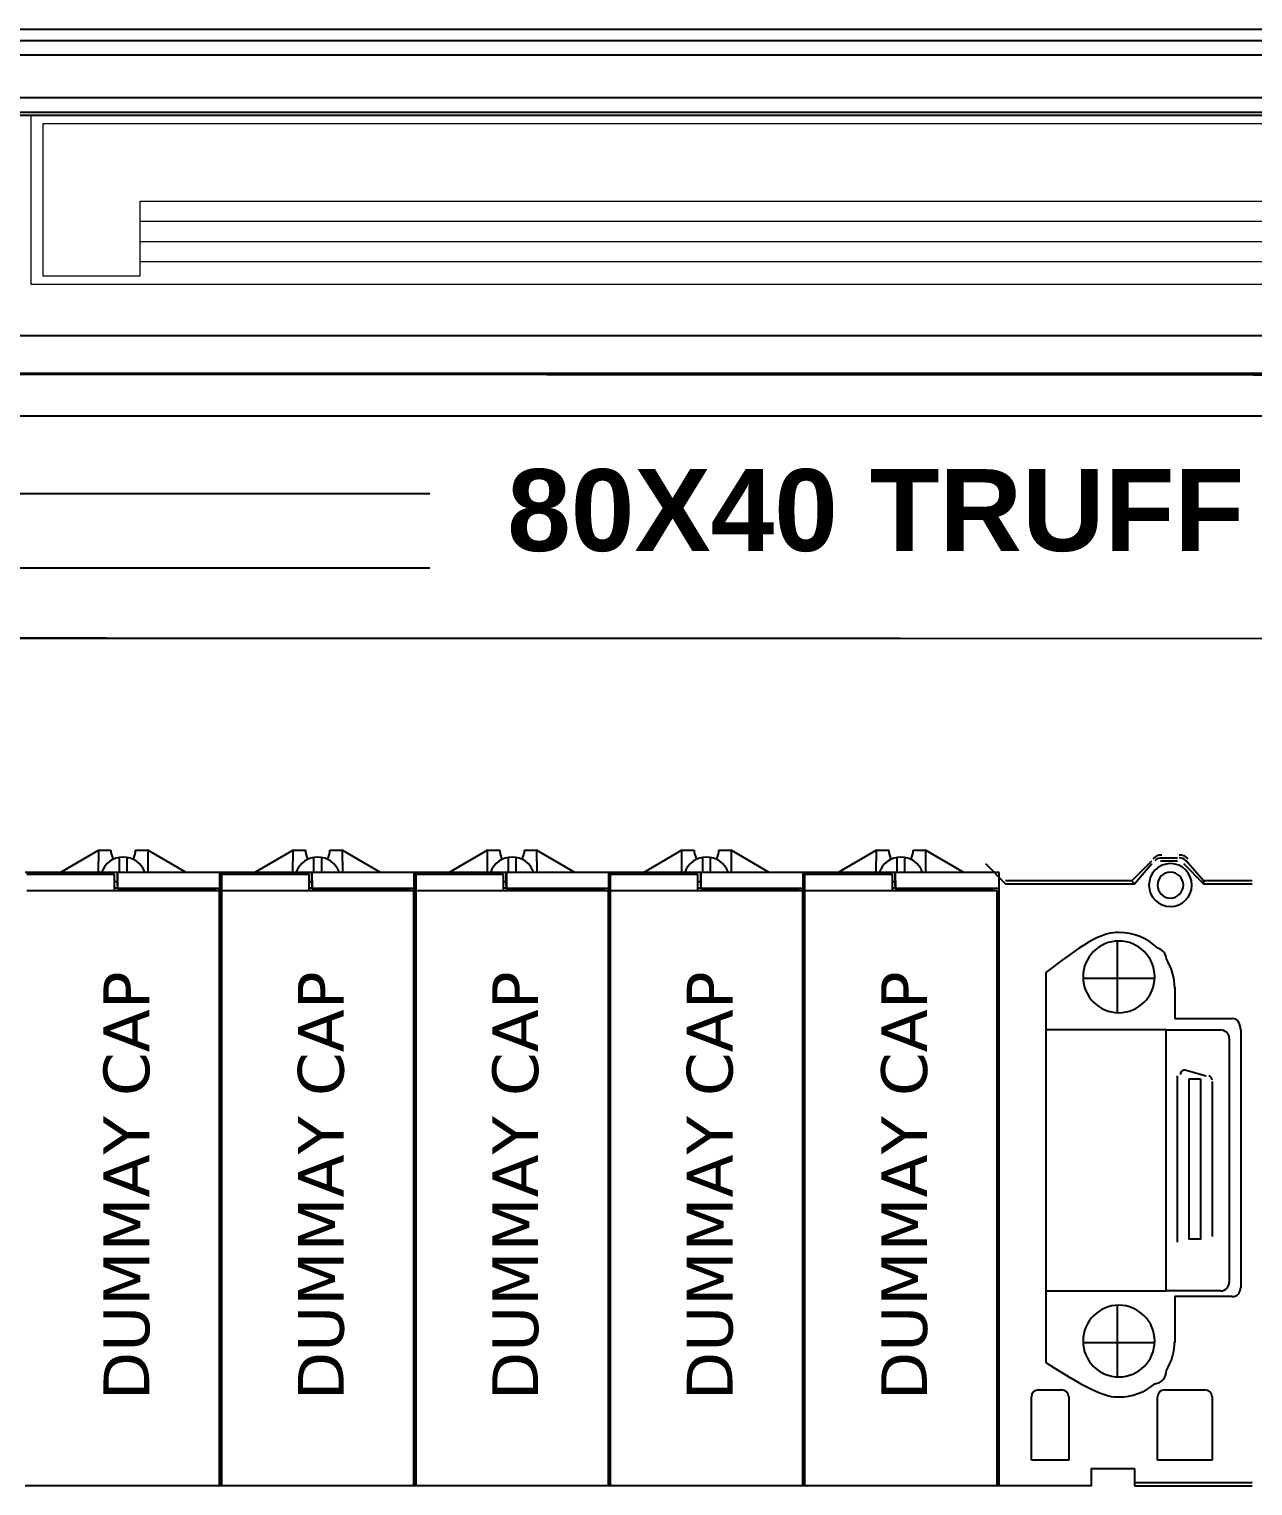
# Model space of a CAD drawing. Header units: inches. Extents: x 100535554 to 201081702, y 63708552 to 127420865.
# Drawn here: x 100541724.16 to 100541763.94, y 63710565.42 to 63710612.76 of the extents above; entities that cross this region are included whole.
import ezdxf
from ezdxf.enums import TextEntityAlignment as Align

# ---------------------------------------------------------------- set-up
doc = ezdxf.new("R2010")
doc.units = ezdxf.units.IN
doc.header["$MEASUREMENT"] = 0
doc.styles.add('Anivesh 1', font='verdana.ttf', dxfattribs={"height": 5})
doc.styles.add('Arial$101H0', font='arialbd.ttf')

# ---------------------------------------------------------------- blocks, each defined once
blk = doc.blocks.new('A$C460B382D')
at = {"color": 7, "linetype": 'Continuous'}
for p, q in [((140, 103.6), (133.76, 100)), ((139.97, 100), (140, 103.6)), ((140, 103.6), (142, 103.6)), ((142, 103.6), (142, 103.22)), ((142, 103.22), (142.34, 102.11)), ((143.4, 100), (143.4, 102.45)), ((144.6, 102.45), (144.6, 100)), ((145.66, 102.11), (146, 103.22)), ((146, 103.22), (146, 103.6)), ((146, 103.6), (148, 103.6)), ((148, 103.6), (148.03, 100)), ((154.24, 100), (148, 103.6)), ((171.7, 103.6), (165.46, 100)), ((171.67, 100), (171.7, 103.6)), ((171.7, 103.6), (173.7, 103.6)), ((173.7, 103.6), (173.7, 103.22)), ((173.7, 103.22), (174.04, 102.11)), ((175.1, 100), (175.1, 102.45)), ((176.3, 102.45), (176.3, 100)), ((177.36, 102.11), (177.7, 103.22)), ((177.7, 103.22), (177.7, 103.6)), ((177.7, 103.6), (179.7, 103.6)), ((179.7, 103.6), (179.73, 100)), ((185.94, 100), (179.7, 103.6)), ((203.4, 103.6), (197.16, 100)), ((203.37, 100), (203.4, 103.6)), ((203.4, 103.6), (205.4, 103.6)), ((205.4, 103.6), (205.4, 103.22)), ((205.4, 103.22), (205.74, 102.11)), ((206.8, 100), (206.8, 102.45)), ((208, 102.45), (208, 100)), ((209.06, 102.11), (209.4, 103.22)), ((209.4, 103.22), (209.4, 103.6)), ((209.4, 103.6), (211.4, 103.6)), ((211.4, 103.6), (211.43, 100)), ((217.64, 100), (211.4, 103.6)), ((235.1, 103.6), (228.86, 100)), ((235.07, 100), (235.1, 103.6)), ((235.1, 103.6), (237.1, 103.6)), ((237.1, 103.6), (237.1, 103.22)), ((237.1, 103.22), (237.44, 102.11)), ((238.5, 100), (238.5, 102.45)), ((239.7, 102.45), (239.7, 100)), ((240.76, 102.11), (241.1, 103.22)), ((241.1, 103.22), (241.1, 103.6)), ((241.1, 103.6), (243.1, 103.6)), ((243.1, 103.6), (243.13, 100)), ((249.34, 100), (243.1, 103.6)), ((266.8, 103.6), (260.56, 100)), ((266.77, 100), (266.8, 103.6)), ((266.8, 103.6), (268.8, 103.6)), ((268.8, 103.6), (268.8, 103.22)), ((268.8, 103.22), (269.14, 102.11)), ((270.2, 100), (270.2, 102.45)), ((271.4, 102.45), (271.4, 100)), ((272.46, 102.11), (272.8, 103.22)), ((272.8, 103.22), (272.8, 103.6)), ((272.8, 103.6), (274.8, 103.6)), ((274.8, 103.6), (274.83, 100)), ((281.04, 100), (274.8, 103.6)), ((143.05, 100), (128, 100)), ((143.05, 98.28), (143.05, 100)), ((143.07, 100), (143.09, 97.44)), ((160, 100), (143.07, 100)), ((159.7, 100), (159.7, 84.34)), ((174.75, 100), (159.7, 100)), ((160, 84.34), (160, 100)), ((174.75, 98.28), (174.75, 100)), ((174.77, 100), (174.79, 97.44)), ((191.7, 100), (174.77, 100)), ((191.4, 100), (191.4, 84.34)), ((206.45, 100), (191.4, 100)), ((191.7, 84.34), (191.7, 100)), ((206.45, 98.28), (206.45, 100)), ((206.47, 100), (206.49, 97.44)), ((223.4, 100), (206.47, 100)), ((223.1, 100), (223.1, 84.34)), ((238.15, 100), (223.1, 100)), ((223.4, 84.34), (223.4, 100)), ((238.15, 98.28), (238.15, 100)), ((238.17, 100), (238.19, 97.44)), ((255.1, 100), (238.17, 100)), ((254.8, 100), (254.8, 84.34)), ((269.85, 100), (254.8, 100)), ((255.1, 84.34), (255.1, 100)), ((269.85, 98.28), (269.85, 100)), ((269.87, 100), (269.89, 97.44)), ((286.8, 100), (269.87, 100)), ((286.8, 84.34), (286.8, 100)), ((128.3, 99.7), (142.6, 99.7)), ((142.6, 97.05), (142.6, 99.7)), ((142.6, 98.51), (143.05, 98.51)), ((142.6, 97.47), (143.05, 97.47)), ((143.05, 97.86), (143.05, 98.28)), ((143.05, 97.86), (143.05, 97.4)), ((143.09, 97.44), (143.05, 97.4)), ((143.05, 97.4), (158.95, 97.4)), ((143.09, 97.44), (160, 97.44)), ((157.68, 97.4), (157.68, 97.05)), ((158.15, 97.4), (158.15, 97.05)), ((158.95, 97.41), (158.95, 97.05)), ((158.95, 97.41), (160, 97.41)), ((159.7, 98.28), (160, 98.28)), ((160, 99.7), (160, 0)), ((160, 99.7), (174.3, 99.7)), ((174.3, 97.05), (174.3, 99.7)), ((174.3, 98.51), (174.75, 98.51)), ((174.3, 97.47), (174.75, 97.47)), ((174.75, 97.86), (174.75, 98.28)), ((174.75, 97.86), (174.75, 97.4)), ((174.79, 97.44), (174.75, 97.4)), ((174.75, 97.4), (190.65, 97.4)), ((174.79, 97.44), (191.7, 97.44)), ((189.38, 97.4), (189.38, 97.05)), ((189.85, 97.4), (189.85, 97.05)), ((190.65, 97.41), (190.65, 97.05)), ((190.65, 97.41), (191.7, 97.41)), ((191.4, 98.28), (191.7, 98.28)), ((191.7, 99.7), (191.7, 0)), ((191.7, 99.7), (206, 99.7)), ((206, 97.05), (206, 99.7)), ((206, 98.51), (206.45, 98.51)), ((206, 97.47), (206.45, 97.47)), ((206.45, 97.86), (206.45, 98.28)), ((206.45, 97.86), (206.45, 97.4)), ((206.49, 97.44), (206.45, 97.4)), ((206.45, 97.4), (222.35, 97.4)), ((206.49, 97.44), (223.4, 97.44)), ((221.08, 97.4), (221.08, 97.05)), ((221.55, 97.4), (221.55, 97.05)), ((222.35, 97.41), (222.35, 97.05)), ((222.35, 97.41), (223.4, 97.41)), ((223.1, 98.28), (223.4, 98.28)), ((223.4, 99.7), (223.4, 0)), ((223.4, 99.7), (237.7, 99.7)), ((237.7, 97.05), (237.7, 99.7)), ((237.7, 98.51), (238.15, 98.51)), ((237.7, 97.47), (238.15, 97.47)), ((238.15, 97.86), (238.15, 98.28)), ((238.15, 97.86), (238.15, 97.4)), ((238.19, 97.44), (238.15, 97.4)), ((238.15, 97.4), (254.05, 97.4)), ((238.19, 97.44), (255.1, 97.44)), ((252.78, 97.4), (252.78, 97.05)), ((253.25, 97.4), (253.25, 97.05)), ((254.05, 97.41), (254.05, 97.05)), ((254.05, 97.41), (255.1, 97.41)), ((254.8, 98.28), (255.1, 98.28)), ((255.1, 99.7), (255.1, 0)), ((255.1, 99.7), (269.4, 99.7)), ((269.4, 97.05), (269.4, 99.7)), ((269.4, 98.51), (269.85, 98.51)), ((269.4, 97.47), (269.85, 97.47)), ((269.85, 97.86), (269.85, 98.28)), ((269.85, 97.86), (269.85, 97.4)), ((269.89, 97.44), (269.85, 97.4)), ((269.85, 97.4), (285.75, 97.4)), ((269.89, 97.44), (286.8, 97.44)), ((284.48, 97.4), (284.48, 97.05)), ((284.95, 97.4), (284.95, 97.05)), ((285.75, 97.41), (285.75, 97.05)), ((285.75, 97.41), (286.8, 97.41)), ((128.3, 97.05), (159.7, 97.05)), ((159.7, 0), (159.7, 97.05)), ((159.7, 96.9), (160, 96.9)), ((159.7, 96.9), (160, 96.9)), ((160, 97.05), (191.4, 97.05)), ((191.4, 0), (191.4, 97.05)), ((191.4, 96.9), (191.7, 96.9)), ((191.4, 96.9), (191.7, 96.9)), ((191.7, 97.05), (223.1, 97.05)), ((223.1, 0), (223.1, 97.05)), ((223.1, 96.9), (223.4, 96.9)), ((223.1, 96.9), (223.4, 96.9)), ((223.4, 97.05), (254.8, 97.05)), ((254.8, 0), (254.8, 97.05)), ((254.8, 96.9), (255.1, 96.9)), ((254.8, 96.9), (255.1, 96.9)), ((255.1, 97.05), (286.5, 97.05)), ((286.5, 0), (286.5, 97.05)), ((286.5, 96.9), (286.8, 96.9)), ((159.7, 0), (159.7, 84.33)), ((160, 0), (160, 84.33)), ((191.4, 0), (191.4, 84.33)), ((191.7, 0), (191.7, 84.33)), ((223.1, 0), (223.1, 84.33)), ((223.4, 0), (223.4, 84.33)), ((254.8, 0), (254.8, 84.33)), ((255.1, 0), (255.1, 84.33)), ((286.8, 0), (286.8, 84.33)), ((160, 0), (128, 0)), ((191.7, 0), (159.7, 0)), ((223.4, 0), (191.4, 0)), ((255.1, 0), (223.1, 0)), ((286.8, 0), (254.8, 0))]:
    blk.add_line(p, q, dxfattribs=at)
for centre in [(144, 98.75), (175.7, 98.75), (207.4, 98.75), (239.1, 98.75), (270.8, 98.75)]:
    blk.add_arc(centre, 3.75, 19.507, 160.493, dxfattribs=at)
at = {"linetype": 'Continuous', "style": 'Anivesh 1'}
for p in [(144.51, 48.92), (176.21, 48.92), (207.91, 48.92), (239.61, 48.92), (271.31, 48.92)]:
    blk.add_text('DUMMAY CAP', height=7.465, rotation=90, dxfattribs=at).set_placement(p, align=Align.MIDDLE_CENTER)

msp = doc.modelspace()

# ---------------------------------------------------------------- linework, layer by layer
at = {"color": 7, "linetype": 'Continuous', "lineweight": 25, "true_color": 0x000007}
for p, q in [((100541633.651, 63710612.761), (100541868.305, 63710612.761)), ((100541630.669, 63710612.388), (100541871.287, 63710612.388)), ((100541639.709, 63710611.922), (100541862.248, 63710611.922)), ((100541862.248, 63710610.525), (100541639.709, 63710610.525)), ((100541632.626, 63710610.059), (100541869.33, 63710610.059)), ((100541639.056, 63710609.965), (100541862.9, 63710609.965)), ((100541869.796, 63710602.79), (100541635.049, 63710602.79)), ((100541646.046, 63710601.578), (100541858.893, 63710601.578)), ((100541855.724, 63710600.18), (100541649.214, 63710600.18)), ((100541737.186, 63710597.664), (100541649.214, 63710597.664)), ((100541737.186, 63710595.241), (100541649.214, 63710595.241)), ((100541649.214, 63710593.005), (100541855.724, 63710592.912)), ((100541760.934, 63710585.829), (100541761.493, 63710585.829)), ((100541760.002, 63710585.084), (100541760.654, 63710585.736)), ((100541760.934, 63710585.736), (100541761.493, 63710585.736)), ((100541760.002, 63710585.084), (100541755.902, 63710585.084)), ((100541760.095, 63710584.99), (100541760.002, 63710585.084)), ((100541762.332, 63710585.084), (100541762.332, 63710584.99)), ((100541763.916, 63710584.897), (100541763.916, 63710584.897)), ((100541759.536, 63710580.797), (100541759.536, 63710583.127)), ((100541757.206, 63710582.102), (100541757.206, 63710569.428)), ((100541758.418, 63710581.915), (100541760.748, 63710581.915)), ((100541761.4, 63710581.636), (100541761.4, 63710580.61)), ((100541761.4, 63710580.61), (100541763.264, 63710580.61)), ((100541761.12, 63710580.238), (100541762.891, 63710580.238)), ((100541763.543, 63710580.238), (100541763.543, 63710571.851)), ((100541763.17, 63710579.958), (100541763.17, 63710572.037)), ((100541761.493, 63710573.342), (100541761.493, 63710578.747)), ((100541761.773, 63710578.933), (100541762.425, 63710578.747)), ((100541761.866, 63710578.653), (100541762.239, 63710578.653)), ((100541762.611, 63710578.56), (100541762.611, 63710573.528)), ((100541762.891, 63710571.757), (100541761.12, 63710571.757)), ((100541763.264, 63710571.571), (100541761.4, 63710571.571)), ((100541761.4, 63710571.571), (100541761.4, 63710570.08)), ((100541759.536, 63710568.962), (100541759.536, 63710571.291)), ((100541758.418, 63710570.08), (100541760.748, 63710570.08)), ((100541760.748, 63710568.775), (100541760.748, 63710568.775)), ((100541756.74, 63710566.259), (100541756.74, 63710568.309)), ((100541756.973, 63710568.542), (100541757.719, 63710568.542)), ((100541757.952, 63710568.309), (100541757.952, 63710566.259)), ((100541760.841, 63710566.259), (100541760.841, 63710568.309)), ((100541761.074, 63710568.542), (100541762.378, 63710568.542)), ((100541762.611, 63710568.309), (100541762.611, 63710566.259)), ((100541757.952, 63710566.259), (100541756.74, 63710566.259)), ((100541756.834, 63710566.259), (100541756.834, 63710566.259)), ((100541757.952, 63710566.259), (100541757.952, 63710566.259)), ((100541762.611, 63710566.259), (100541760.841, 63710566.259)), ((100541760.841, 63710566.259), (100541760.841, 63710566.259)), ((100541762.611, 63710566.259), (100541762.611, 63710566.259)), ((100541763.916, 63710565.514), (100541760.095, 63710565.514)), ((100541760.095, 63710565.42), (100541763.916, 63710565.42)), ((100541763.916, 63710565.607), (100541763.916, 63710565.607))]:
    msp.add_line(p, q, dxfattribs=at)
at = {"color": 7, "linetype": 'Continuous', "lineweight": 5, "true_color": 0x000007}
for p, q in [((100541727.774, 63710606.517), (100541769.896, 63710606.517)), ((100541727.774, 63710605.865), (100541769.896, 63710605.865)), ((100541727.774, 63710605.213), (100541769.896, 63710605.213))]:
    msp.add_line(p, q, dxfattribs=at)
at = {"ltscale": 10}
msp.add_line((100541758.697, 63710565.42), (100541755.63, 63710565.42), dxfattribs=at)
at = {"color": 7, "linetype": 'Continuous', "lineweight": 5, "true_color": 0x000007}
msp.add_lwpolyline([(100541773.437, 63710609.965), (100541773.437, 63710604.467), (100541724.233, 63710604.467), (100541724.233, 63710609.965)], close=True, dxfattribs=at)
msp.add_lwpolyline([(100541769.896, 63710604.747), (100541773.157, 63710604.747), (100541773.157, 63710609.686), (100541724.605, 63710609.686), (100541724.605, 63710604.747), (100541727.774, 63710604.747), (100541727.774, 63710607.17), (100541769.896, 63710607.17)], dxfattribs=at)
at = {"color": 7, "linetype": 'Continuous', "lineweight": -2, "true_color": 0x000007}
msp.add_lwpolyline([(100541855.724, 63710601.485), (100541855.724, 63710592.912), (100541649.214, 63710593.005), (100541649.214, 63710601.578)], close=True, dxfattribs=at)
at = {"color": 7, "linetype": 'Continuous', "lineweight": 25, "true_color": 0x000007}
for points in [[(100541755.249, 63710585.643), (100541755.902, 63710584.99), (100541760.095, 63710584.99), (100541760.654, 63710585.643)], [(100541761.679, 63710585.643), (100541762.332, 63710584.99), (100541763.916, 63710584.99)], [(100541763.916, 63710585.084), (100541762.332, 63710585.084), (100541761.773, 63710585.736)], [(100541757.206, 63710571.757), (100541761.12, 63710571.757), (100541761.12, 63710580.238), (100541757.206, 63710580.238)], [(100541762.239, 63710578.653), (100541762.239, 63710573.435), (100541761.866, 63710573.435), (100541761.866, 63710578.653)], [(100541758.697, 63710565.42), (100541758.697, 63710565.514), (100541758.697, 63710565.98), (100541760.095, 63710565.98)], [(100541760.095, 63710565.98), (100541760.095, 63710565.514), (100541760.095, 63710565.42)]]:
    msp.add_lwpolyline(points, dxfattribs=at)
for points in [[(100541760.981, 63710585.922), (100541760.869, 63710585.922), (100541760.763, 63710585.878), (100541760.684, 63710585.8)], [(100541760.981, 63710585.829), (100541760.894, 63710585.829), (100541760.811, 63710585.795), (100541760.75, 63710585.734)], [(100541761.836, 63710585.8), (100541761.758, 63710585.878), (100541761.651, 63710585.922), (100541761.54, 63710585.922)], [(100541761.77, 63710585.734), (100541761.709, 63710585.795), (100541761.626, 63710585.829), (100541761.54, 63710585.829)], [(100541761.26, 63710585.643), (100541760.874, 63710585.643), (100541760.561, 63710585.33), (100541760.561, 63710584.944)], [(100541761.26, 63710585.363), (100541761.028, 63710585.363), (100541760.841, 63710585.175), (100541760.841, 63710584.944)], [(100541761.959, 63710584.944), (100541761.959, 63710585.33), (100541761.646, 63710585.643), (100541761.26, 63710585.643)], [(100541761.679, 63710584.944), (100541761.679, 63710585.175), (100541761.492, 63710585.363), (100541761.26, 63710585.363)], [(100541760.561, 63710584.944), (100541760.561, 63710584.558), (100541760.874, 63710584.245), (100541761.26, 63710584.245)], [(100541760.841, 63710584.944), (100541760.841, 63710584.712), (100541761.028, 63710584.524), (100541761.26, 63710584.524)], [(100541761.26, 63710584.245), (100541761.646, 63710584.245), (100541761.959, 63710584.558), (100541761.959, 63710584.944)], [(100541761.26, 63710584.524), (100541761.492, 63710584.524), (100541761.679, 63710584.712), (100541761.679, 63710584.944)], [(100541759.583, 63710583.406), (100541759.109, 63710583.406), (100541758.655, 63710583.221), (100541757.206, 63710582.102)], [(100541760.851, 63710582.89), (100541760.512, 63710583.221), (100541760.057, 63710583.406), (100541759.583, 63710583.406)], [(100541759.583, 63710583.127), (100541758.939, 63710583.127), (100541758.418, 63710582.605), (100541758.418, 63710581.962)], [(100541760.748, 63710581.962), (100541760.748, 63710582.605), (100541760.226, 63710583.127), (100541759.583, 63710583.127)], [(100541761.127, 63710582.546), (100541761.127, 63710582.715), (100541760.998, 63710582.856), (100541760.851, 63710582.89)], [(100541761.4, 63710581.589), (100541761.4, 63710581.927), (100541761.305, 63710582.259), (100541761.127, 63710582.546)], [(100541758.418, 63710581.962), (100541758.418, 63710581.318), (100541758.939, 63710580.797), (100541759.583, 63710580.797)], [(100541759.583, 63710580.797), (100541760.226, 63710580.797), (100541760.748, 63710581.318), (100541760.748, 63710581.962)], [(100541761.446, 63710580.61), (100541761.436, 63710580.61), (100541761.425, 63710580.61), (100541761.414, 63710580.609)], [(100541763.543, 63710580.238), (100541763.52, 63710580.46), (100541763.444, 63710580.61), (100541763.264, 63710580.61)], [(100541763.17, 63710579.958), (100541763.17, 63710580.138), (100541763.022, 63710580.226), (100541762.891, 63710580.238)], [(100541761.641, 63710578.904), (100541761.606, 63710578.878), (100541761.586, 63710578.837), (100541761.586, 63710578.793)], [(100541761.762, 63710578.928), (100541761.72, 63710578.94), (100541761.675, 63710578.931), (100541761.641, 63710578.904)], [(100541762.611, 63710578.607), (100541762.611, 63710578.67), (100541762.569, 63710578.725), (100541762.508, 63710578.742)], [(100541762.891, 63710571.757), (100541763.071, 63710571.757), (100541763.168, 63710571.903), (100541763.17, 63710572.037)], [(100541761.414, 63710571.573), (100541761.425, 63710571.572), (100541761.436, 63710571.571), (100541761.446, 63710571.571)], [(100541763.264, 63710571.571), (100541763.444, 63710571.571), (100541763.519, 63710571.697), (100541763.543, 63710571.851)], [(100541759.583, 63710571.291), (100541758.939, 63710571.291), (100541758.418, 63710570.77), (100541758.418, 63710570.127)], [(100541760.748, 63710570.127), (100541760.748, 63710570.77), (100541760.226, 63710571.291), (100541759.583, 63710571.291)], [(100541758.418, 63710570.127), (100541758.418, 63710569.483), (100541758.939, 63710568.962), (100541759.583, 63710568.962)], [(100541759.583, 63710568.962), (100541760.226, 63710568.962), (100541760.748, 63710569.483), (100541760.748, 63710570.127)], [(100541761.127, 63710569.169), (100541761.305, 63710569.457), (100541761.4, 63710569.788), (100541761.4, 63710570.127)], [(100541757.206, 63710569.428), (100541758.743, 63710568.459), (100541759.156, 63710568.309), (100541759.583, 63710568.309)], [(100541759.583, 63710568.309), (100541760.009, 63710568.309), (100541760.422, 63710568.459), (100541760.749, 63710568.733)], [(100541760.749, 63710568.733), (100541760.974, 63710568.775), (100541761.12, 63710568.921), (100541761.127, 63710569.169)], [(100541756.973, 63710568.542), (100541756.845, 63710568.542), (100541756.74, 63710568.438), (100541756.74, 63710568.309)], [(100541757.952, 63710568.309), (100541757.952, 63710568.438), (100541757.848, 63710568.542), (100541757.719, 63710568.542)], [(100541761.074, 63710568.542), (100541760.945, 63710568.542), (100541760.841, 63710568.438), (100541760.841, 63710568.309)], [(100541762.611, 63710568.309), (100541762.611, 63710568.438), (100541762.507, 63710568.542), (100541762.378, 63710568.542)]]:
    msp.add_open_spline(points, degree=3, dxfattribs=at)

# ---------------------------------------------------------------- block references
at = {"ltscale": 10, "xscale": 0.1993639977952084, "yscale": 0.1993639977952084, "zscale": 0.1993639977952084}
msp.add_blockref('A$C460B382D', (100541698.512, 63710565.42), dxfattribs=at)

# ---------------------------------------------------------------- texts
at = {"color": 7, "true_color": 0x000007, "style": 'Arial$101H0'}
msp.add_text('80X40 TRUFF', height=2.66058, dxfattribs=at).set_placement((100541739.702, 63710595.801))

doc.saveas('drawing.dxf')
